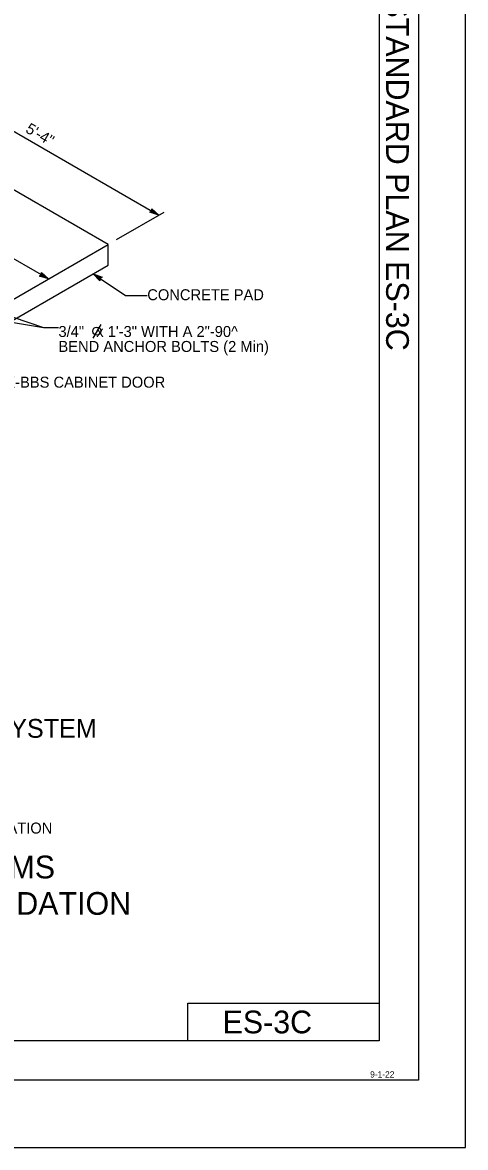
# Model space of a CAD drawing. Extents: x -894 to 866, y -472 to 714.
# Drawn here: x 583 to 866, y -472 to 245 of the extents above; entities that cross this region are included whole.
import ezdxf

# ---------------------------------------------------------------- set-up
doc = ezdxf.new("R2010")
doc.units = 0
for name, color, linetype in [('border_INSIDE-BORDER-anno', 7, 'Continuous'), ('border_PLOTTING-ELEMENTS', 7, 'Continuous'), ('border_rw_22x34_Cut_Lines', 7, 'Continuous'), ('border_SHEET', 7, 'Continuous'), ('border_WITHIN-BORDER-anno', 7, 'Continuous'), ('es_DETAIL', 7, 'Continuous'), ('es_DETAIL-anno', 7, 'Continuous')]:
    doc.layers.add(name, color=color, linetype=linetype)

msp = doc.modelspace()

# ---------------------------------------------------------------- linework, layer by layer
at = {"layer": 'border_PLOTTING-ELEMENTS'}
for points in [[(-894.04, -472.44), (865.96, -472.44), (865.96, 713.56), (-894.04, 713.56)], [(-864.04, 670.56), (835.96, 670.56), (835.96, -429.44), (-864.04, -429.44)]]:
    msp.add_lwpolyline(points, close=True, dxfattribs=at)
at = {"layer": 'border_rw_22x34_Cut_Lines'}
msp.add_lwpolyline([(-864.04, 670.56), (835.96, 670.56), (835.96, -429.44), (-864.04, -429.44)], close=True, dxfattribs=at)
at = {"layer": 'border_SHEET'}
for p, q in [((810.96, 645.56), (810.96, -404.44)), ((688.93, -404.44), (688.93, -380.44)), ((688.93, -380.44), (810.93, -380.44)), ((810.96, -404.44), (-814.04, -404.44))]:
    msp.add_line(p, q, dxfattribs=at)
at = {"layer": 'es_DETAIL'}
for p, q in [((638.01, 103.16), (476.91, 196.18)), ((333.4, -72.7), (638.01, 103.16)), ((638.01, 89.87), (638.01, 103.16)), ((333.4, -85.99), (638.01, 89.87))]:
    msp.add_line(p, q, dxfattribs=at)
at = {"layer": 'es_DETAIL-anno'}
for p, q in [((509.09, 214.92), (670.33, 121.83)), ((643.45, 106.31), (673.77, 123.81)), ((599.97, 81.2), (537.19, 117.45)), ((457.98, 97.69), (596.77, 50.21)), ((425.58, 78.9), (596.76, 50.21)), ((628.58, 84.43), (649.05, 70.58)), ((649.05, 70.58), (663.03, 70.54)), ((596.76, 50.21), (606.38, 50.21)), ((633.3, 52.11), (628.29, 43.46))]:
    msp.add_line(p, q, dxfattribs=at)
for points in [[(665.88, 125.92), (670.33, 121.83), (664.56, 123.65), (664.92, 123.84), (669.15, 122.51), (665.88, 125.51), (665.89, 125.11), (667.98, 123.19), (665.28, 124.04), (665.63, 124.24), (666.8, 123.87), (665.9, 124.7), (665.9, 124.39), (664.56, 123.65), (665.9, 124.39)], [(595.52, 85.3), (599.97, 81.2), (594.2, 83.02), (594.56, 83.22), (598.78, 81.88), (595.52, 84.89), (595.53, 84.48), (597.62, 82.56), (594.91, 83.42), (595.27, 83.61), (596.44, 83.24), (595.53, 84.08), (595.54, 83.76), (594.2, 83.02), (595.54, 83.76)], [(595.52, 85.3), (599.97, 81.2), (594.2, 83.02), (594.56, 83.22), (598.78, 81.88), (595.52, 84.89), (595.53, 84.48), (597.62, 82.56), (594.91, 83.42), (595.27, 83.61), (596.44, 83.24), (595.53, 84.08), (595.54, 83.76), (594.2, 83.02), (595.54, 83.76)], [(632.73, 80.02), (628.58, 84.43), (634.2, 82.2), (633.83, 82.03), (629.71, 83.66), (632.75, 80.43), (632.78, 80.84), (630.83, 82.9), (633.46, 81.86), (633.09, 81.69), (631.95, 82.14), (632.8, 81.24), (632.82, 81.56), (634.2, 82.2), (632.82, 81.56)]]:
    msp.add_lwpolyline(points, close=True, dxfattribs=at)
msp.add_circle((630.84, 47.9), 2.58, dxfattribs=at)

# ---------------------------------------------------------------- texts
at = {"layer": 'border_INSIDE-BORDER-anno'}
for s, height, p in [('DEPARTMENT OF TRANSPORTATION', 7, (433.46, -272.35)), ('ELECTRICAL SYSTEMS', 14.5, (386.54, -300.92)), ('(CONTROLLER CABINET FOUNDATION', 14.5, (290.75, -324.12))]:
    msp.add_text(s, height=height, dxfattribs=at).set_placement(p)
at = {"layer": 'border_WITHIN-BORDER-anno'}
msp.add_text('2023 STANDARD PLAN ES-3C', height=14.5, rotation=270, dxfattribs=at).set_placement((815.33, 309.12))
for s, height, p in [('ES-3C', 14.5, (711.02, -399.69)), ('9-1-22', 4, (805.15, -427.86))]:
    msp.add_text(s, height=height, dxfattribs=at).set_placement(p)
at = {"layer": 'es_DETAIL-anno'}
msp.add_text('5\'-4"', height=7, rotation=330, dxfattribs=at).set_placement((584.85, 174.92))
for s, height, p in [('CONCRETE PAD', 7, (663.03, 67.58)), ('3/4"   x 1\'-3" WITH A 2"-90^ ', 7, (606.38, 44.15)), ('BEND ANCHOR BOLTS (2 Min)', 7, (606.38, 34.62)), ('LX-BBS CABINET DOOR', 7, (567.32, 11.85)), ('FOUNDATION DETAIL WITH LX-BATTERY BACKUP SYSTEM', 12, (174.35, -211.31))]:
    msp.add_text(s, height=height, dxfattribs=at).set_placement(p)

doc.saveas('drawing.dxf')
